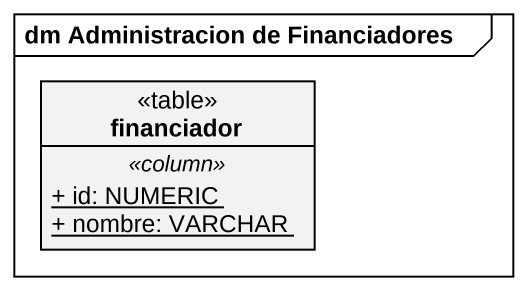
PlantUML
@startuml
mainframe dm Administracion de Financiadores
hide circle
hide empty members
skinparam classAttributeIconSize 0
class financiador <<table>> {
  .. <<column>> ..
  {static} + id: NUMERIC
  {static} + nombre: VARCHAR
}
@enduml
